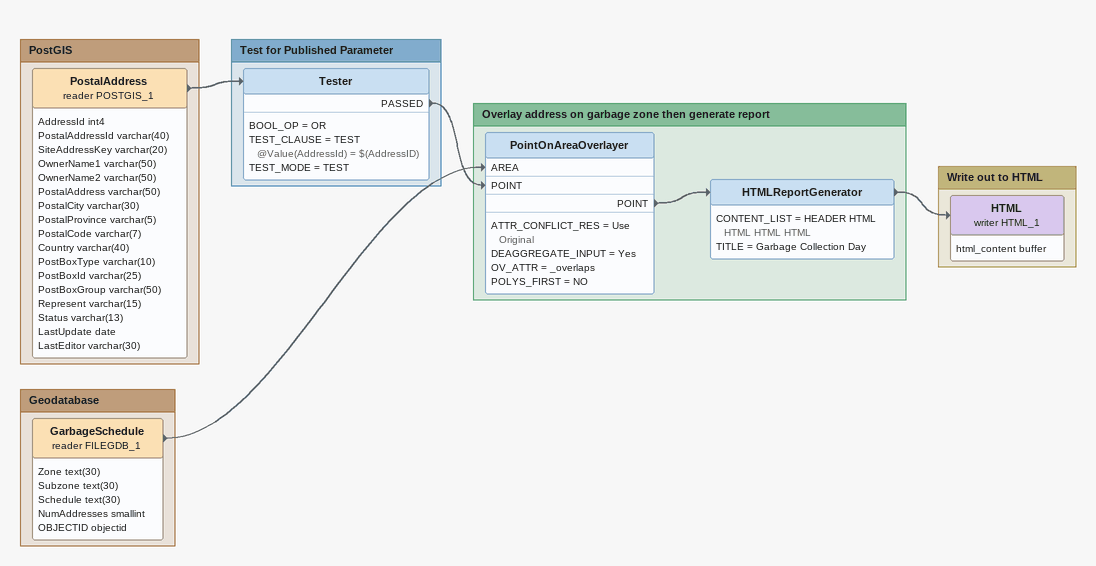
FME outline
Bookmark: PostGIS
PostalAddress (reader POSTGIS_1)
    attributes: AddressId int4, PostalAddressId varchar(40), SiteAddressKey varchar(20), OwnerName1 varchar(50), OwnerName2 varchar(50), PostalAddress varchar(50), PostalCity varchar(30), PostalProvince varchar(5), PostalCode varchar(7), Country varchar(40), PostBoxType varchar(10), PostBoxId varchar(25), PostBoxGroup varchar(50), Represent varchar(15), Status varchar(13), LastUpdate date, LastEditor varchar(30)
    -> Tester

Bookmark: Test for Published Parameter
Tester
    BOOL_OP = OR
    TEST_CLAUSE = TEST @Value(AddressId) = $(AddressID)
    TEST_MODE = TEST
    PASSED -> PointOnAreaOverlayer [POINT]

Bookmark: Geodatabase
GarbageSchedule (reader FILEGDB_1)
    attributes: Zone text(30), Subzone text(30), Schedule text(30), NumAddresses smallint, OBJECTID objectid
    -> PointOnAreaOverlayer [AREA]

Bookmark: Overlay address on garbage zone then generate report
PointOnAreaOverlayer
    ATTR_CONFLICT_RES = Use Original
    DEAGGREGATE_INPUT = Yes
    OV_ATTR = _overlaps
    POLYS_FIRST = NO
    POINT -> HTMLReportGenerator
HTMLReportGenerator
    CONTENT_LIST = HEADER HTML HTML HTML HTML
    TITLE = Garbage Collection Day
    -> HTML (writer HTML_1)

Bookmark: Write out to HTML
HTML (writer HTML_1)
    attributes: html_content buffer
